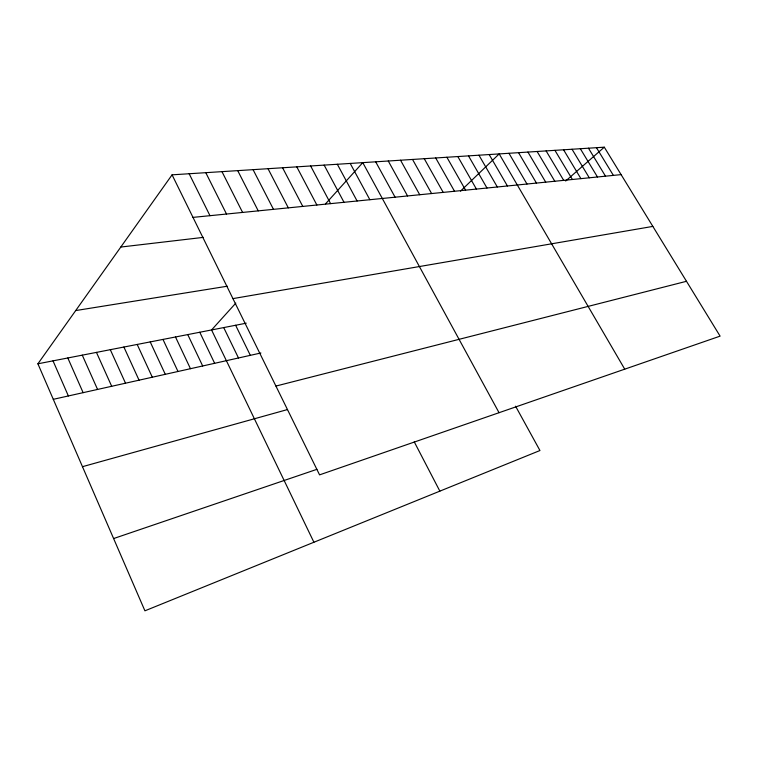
<?xml version="1.0" encoding="UTF-8"?>
<svg xmlns="http://www.w3.org/2000/svg" width="758" height="758" viewBox="0 0 758 758"><rect width="100%" height="100%" fill="white"/><g stroke="black" fill="none" stroke-linecap="round" stroke-linejoin="round"><path stroke-width="1.14" d="M515.573 406.203L539.952 450.527L144.92 610.815L37.9 363.802L172.075 174.833L604.287 147.185L720.1 336.135L319.573 474.868L172.075 174.833M235.814 303.115L211.567 329.948L313.907 542.245M325.485 203.902L362.779 162.638L499.048 412.703M460.476 191.149L499.181 153.912L624.734 369.165M565.658 181.01L604.287 147.185M113.615 538.55L316.92 469.325M82.48 466.682L287.528 409.547M275.921 386.068L686.492 281.294M53.287 399.324L260.894 352.982M37.9 363.802L246.236 323.192M232.924 298.614L652.846 226.405M75.696 310.572L227.296 286.211M120.797 247.051L203.428 237.368M192.987 217.385L621.105 174.624M596.461 147.687L613.383 175.392M588.473 148.198L605.5 176.178M580.334 148.72L597.475 176.984M572.034 149.25L589.279 177.798M563.573 149.79L580.922 178.642M554.932 150.34L572.385 179.485M546.111 150.908L563.687 180.357M537.119 151.486L554.799 181.247M527.928 152.074L545.722 182.157M518.548 152.671L536.456 183.076M508.969 153.287L526.981 184.023M489.175 154.547L507.424 185.975M478.952 155.201L497.314 186.989M468.501 155.873L486.977 188.022M457.823 156.555L476.403 189.074M446.888 157.257L465.592 190.154M435.708 157.967L454.525 191.262M424.262 158.706L443.203 192.39M412.541 159.455L431.605 193.546M400.546 160.222L419.724 194.74M388.267 161.009L407.558 195.952M375.674 161.814L395.089 197.194M350.215 163.444L369.857 199.714M337.338 164.268L357.094 200.993M324.149 165.111L344.018 202.301M310.638 165.974L330.611 203.637M296.785 166.855L316.872 205.011M282.582 167.764L302.774 206.413M414.266 441.895L439.858 491.137M268.019 168.702L288.315 207.863M253.068 169.659L273.477 209.341M237.718 170.635L258.232 210.866M221.971 171.649L242.588 212.429M205.788 172.682L226.509 214.031M189.159 173.743L209.975 215.689M235.624 325.258L250.329 355.341M223.714 327.579L238.486 357.984M199.78 332.241L214.647 363.309M187.757 334.591L202.68 365.981M175.496 336.978L190.466 368.701M162.979 339.413L177.997 371.486M150.217 341.905L165.282 374.319M137.189 344.445L152.301 377.219M123.895 347.041L139.046 380.175M110.308 349.684L125.515 383.197M96.446 352.385L111.691 386.286M82.281 355.151L97.564 389.441M67.813 357.966L83.124 392.663M53.022 360.855L68.372 395.951"/></g></svg>
